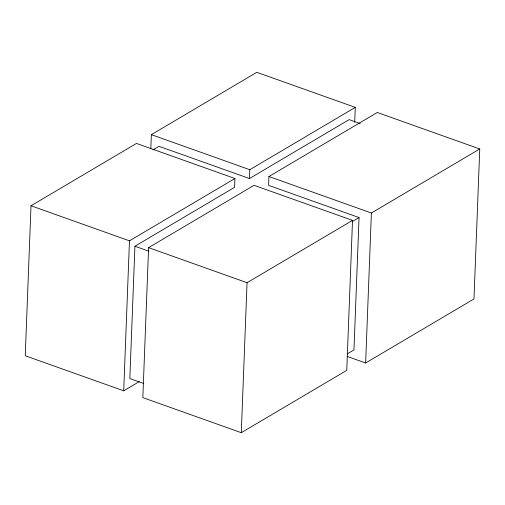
<?xml version="1.0" encoding="UTF-8"?>
<svg xmlns="http://www.w3.org/2000/svg" width="505" height="505" viewBox="0 0 505 505"><rect width="100%" height="100%" fill="white"/><g stroke="black" fill="none" stroke-linecap="round" stroke-linejoin="round"><path stroke-width="0.76" d="M143.811 383.548L129.835 378.567L134.923 246.238L234.598 187.323L234.932 178.505L136.476 143.433L31.013 205.769L25.25 355.747L123.706 390.813L139.26 381.622M123.706 390.813L129.469 240.834L234.932 178.505M150.806 148.779L151.349 134.646L256.811 72.31L355.274 107.376L354.699 122.298M148.596 247.646L142.833 397.624L241.289 432.69L346.758 370.354L352.515 220.382L254.059 185.316L148.596 247.646L247.052 282.712L352.515 220.382M152.927 149.916L159.012 146.317L249.47 178.53L249.811 169.712L355.274 107.376M241.289 432.69L247.052 282.712M347.068 356.378L365.633 362.988L473.987 298.947L479.75 148.969L377.292 112.476L268.931 176.523L268.591 185.341L359.049 217.56L353.967 349.896L347.206 353.891M365.633 362.988L371.39 213.015L479.75 148.969M249.47 178.53L349.144 119.622L360.179 123.548M352.288 221.556L359.049 217.56M151.349 134.646L249.811 169.712M268.931 176.523L371.39 213.015M31.013 205.769L129.469 240.834M134.923 246.238L148.899 251.212"/></g></svg>
